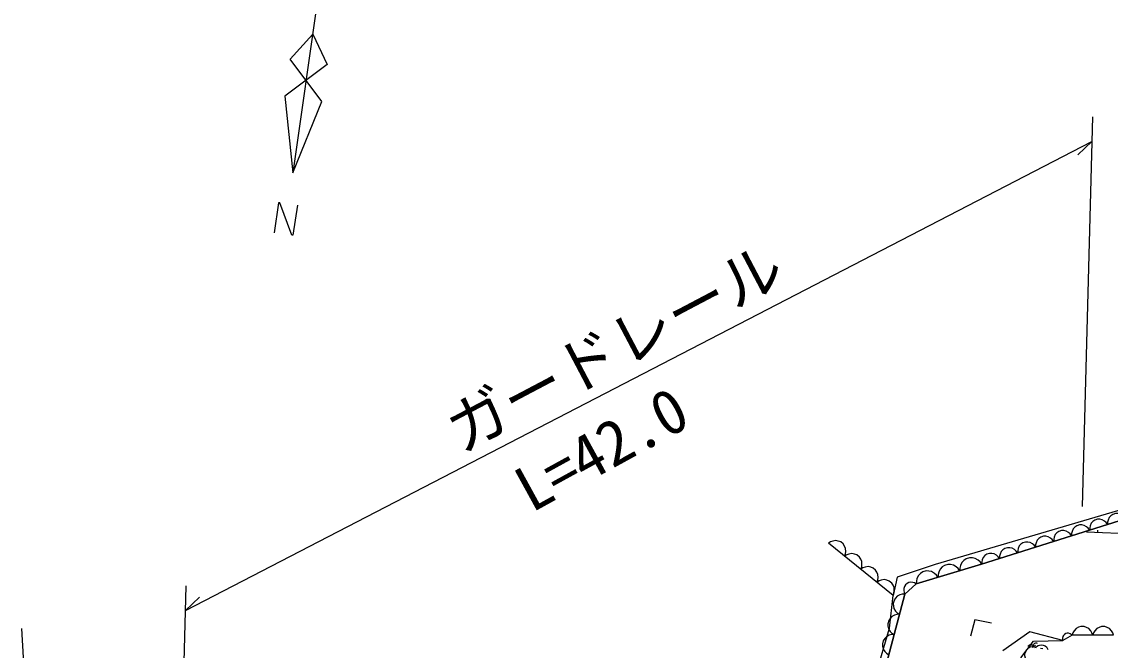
# Model space of a CAD drawing. Units: millimetres, scale not verified. Extents: x 40000 to 680000, y 20000 to 380000.
# Drawn here: x 296162 to 340279, y 293609 to 319068 of the extents above; entities that cross this region are included whole.
import ezdxf
from ezdxf.enums import TextEntityAlignment as Align

# ---------------------------------------------------------------- set-up
doc = ezdxf.new("R2010")
doc.units = ezdxf.units.MM
doc.header["$LTSCALE"] = 1000
doc.layers.add('M-BGD', color=7, linetype='Continuous', lineweight=25)
doc.styles.add('ＭＳ ゴシック', font='')
doc.styles.get('ＭＳ ゴシック').set_extended_font_data('MS Gothic')

# ---------------------------------------------------------------- blocks, each defined once
blk = doc.blocks.new('BUHIN466')
at = {"color": 7, "linetype": 'Continuous', "lineweight": 25}
blk.add_lwpolyline([(-11, 423), (-108, 389), (-189, 336), (-280, 251), (-328, 157), (-357, 56), (-354, -75), (-319, -173), (-266, -265), (-171, -345), (-87, -392), (11, -423)], dxfattribs=at)
blk = doc.blocks.new('BUHIN468')
at = {"color": 7, "linetype": 'Continuous', "lineweight": 25}
blk.add_lwpolyline([(387, 251), (300, 322), (204, 367), (74, 403), (-42, 394), (-151, 364), (-271, 286), (-343, 198), (-398, 96), (-418, -38), (-414, -142), (-387, -251)], dxfattribs=at)
blk = doc.blocks.new('BUHIN469')
at = {"color": 7, "linetype": 'Continuous', "lineweight": 25}
blk.add_lwpolyline([(318, 213), (245, 270), (165, 306), (56, 335), (-39, 326), (-130, 300), (-228, 234), (-287, 160), (-331, 75), (-346, -36), (-341, -123), (-318, -213)], dxfattribs=at)
blk = doc.blocks.new('BUHIN470')
at = {"color": 7, "linetype": 'Continuous', "lineweight": 25}
blk.add_lwpolyline([(389, -161), (397, -60), (381, 35), (341, 152), (275, 234), (196, 301), (75, 351), (-28, 360), (-133, 349), (-244, 295), (-320, 238), (-389, 161)], dxfattribs=at)
blk = doc.blocks.new('BUHIN472')
at = {"color": 7, "linetype": 'Continuous', "lineweight": 25}
blk.add_lwpolyline([(402, 117), (345, 201), (274, 265), (169, 331), (67, 353), (-36, 356), (-161, 319), (-246, 262), (-321, 188), (-373, 76), (-397, -15), (-402, -117)], dxfattribs=at)
blk = doc.blocks.new('BUHIN438')
at = {"color": 7, "linetype": 'Continuous', "lineweight": 25}
blk.add_lwpolyline([(511, 212), (-175, 157), (-158, -530)], dxfattribs=at)

msp = doc.modelspace()

# ---------------------------------------------------------------- linework, layer by layer
at = {"layer": 'M-BGD'}
for p, q in [((312244, 348498), (307150, 312951)), ((307045, 317549), (307955, 318564)), ((307955, 318564), (308542, 317334)), ((308542, 317334), (306831, 316052)), ((308328, 315838), (307045, 317549)), ((306831, 316052), (307150, 312951)), ((307150, 312951), (308328, 315838)), ((339561, 315214), (339147, 299436)), ((302797, 295218), (339535, 314215)), ((339535, 314215), (338968, 313679)), ((306570, 311736), (306396, 310522)), ((306625, 311734), (306570, 311736)), ((307109, 310426), (306625, 311734)), ((307333, 311638), (307153, 310420)), ((307153, 310420), (307109, 310426)), ((340798, 299322), (333186, 297079)), ((335065, 297092), (340901, 298935)), ((340901, 298935), (335065, 297092)), ((342999, 298231), (339314, 298388)), ((339774, 298368), (339779, 298472)), ((331478, 295831), (328857, 297943)), ((331478, 295831), (328857, 297943)), ((333186, 297079), (331648, 296563)), ((332415, 296295), (335065, 297092)), ((335065, 297092), (332415, 296295)), ((331648, 296563), (331478, 295831)), ((302444, 281771), (302823, 296218)), ((331951, 295883), (332415, 296295)), ((332415, 296295), (331951, 295883)), ((302797, 295218), (303364, 295754)), ((330435, 290153), (331951, 295883)), ((331951, 295883), (330435, 290153)), ((331333, 294504), (331478, 295831)), ((296939, 281740), (296162, 294493)), ((329708, 288991), (331333, 294504)), ((337021, 294350), (335930, 293583)), ((338355, 294001), (337021, 294350)), ((336651, 293299), (337168, 293971)), ((337168, 293971), (338355, 294001)), ((337256, 293820), (337223, 293781)), ((338734, 294216), (338355, 294001)), ((338734, 294216), (338355, 294001)), ((340408, 294215), (338734, 294216)), ((337120, 293734), (337062, 293746)), ((337552, 293663), (337455, 293677))]:
    msp.add_line(p, q, dxfattribs=at)
for points in [[(332415, 296295), (332350, 296333), (332282, 296354), (332191, 296365), (332116, 296347), (332046, 296316), (331974, 296252), (331935, 296186), (331908, 296113), (331909, 296022), (331922, 295953), (331951, 295883)], [(338734, 294216), (338695, 294252), (338651, 294276), (338590, 294296), (338536, 294295), (338483, 294284), (338425, 294251), (338388, 294212), (338360, 294165), (338346, 294103), (338345, 294053), (338355, 294001)], [(336946, 293770), (336968, 293798), (337006, 293821), (337043, 293833), (337087, 293831), (337130, 293822), (337174, 293805), (337205, 293778), (337226, 293744), (337235, 293709)], [(337156, 293704), (337144, 293732), (337143, 293770), (337149, 293803), (337168, 293836), (337193, 293865), (337225, 293891), (337258, 293903), (337293, 293905), (337323, 293898)], [(337261, 293705), (337294, 293753), (337354, 293795), (337414, 293819), (337487, 293821), (337560, 293811), (337635, 293787), (337689, 293746), (337728, 293691), (337747, 293635)], [(336882, 293228), (336841, 293290), (336821, 293380), (336822, 293461), (336855, 293547), (336902, 293626), (336965, 293702), (337039, 293744), (337122, 293763), (337196, 293759)]]:
    msp.add_lwpolyline(points, dxfattribs=at)

# ---------------------------------------------------------------- block references
at = {"layer": 'M-BGD', "rotation": 343.68992}
for name, p in [('BUHIN469', (340536, 298820)), ('BUHIN469', (339077, 298359)), ('BUHIN469', (339807, 298590)), ('BUHIN469', (337618, 297899)), ('BUHIN469', (338348, 298129)), ('BUHIN470', (329184, 297679)), ('BUHIN469', (336159, 297438)), ('BUHIN469', (336889, 297668)), ('BUHIN470', (329840, 297151)), ('BUHIN468', (334623, 296959)), ('BUHIN469', (335430, 297207)), ('BUHIN470', (330495, 296623)), ('BUHIN468', (332857, 296428)), ('BUHIN468', (333740, 296694)), ('BUHIN470', (331150, 296095)), ('BUHIN466', (331843, 295474)), ('BUHIN466', (331626, 294655)), ('BUHIN438', (334910, 294646)), ('BUHIN466', (331409, 293837)), ('BUHIN472', (339152, 294216)), ('BUHIN472', (339990, 294215))]:
    msp.add_blockref(name, p, dxfattribs=at)

# ---------------------------------------------------------------- texts
at = {"layer": 'M-BGD', "style": 'ＭＳ ゴシック'}
for s, rotation, p in [('ガードレール', 27.8, (314228, 301088)), ('L=42.0', 28.8, (317082, 298674))]:
    msp.add_text(s, height=1833, rotation=rotation, dxfattribs=at).set_placement(p, align=Align.BOTTOM_LEFT)

doc.saveas('drawing.dxf')
